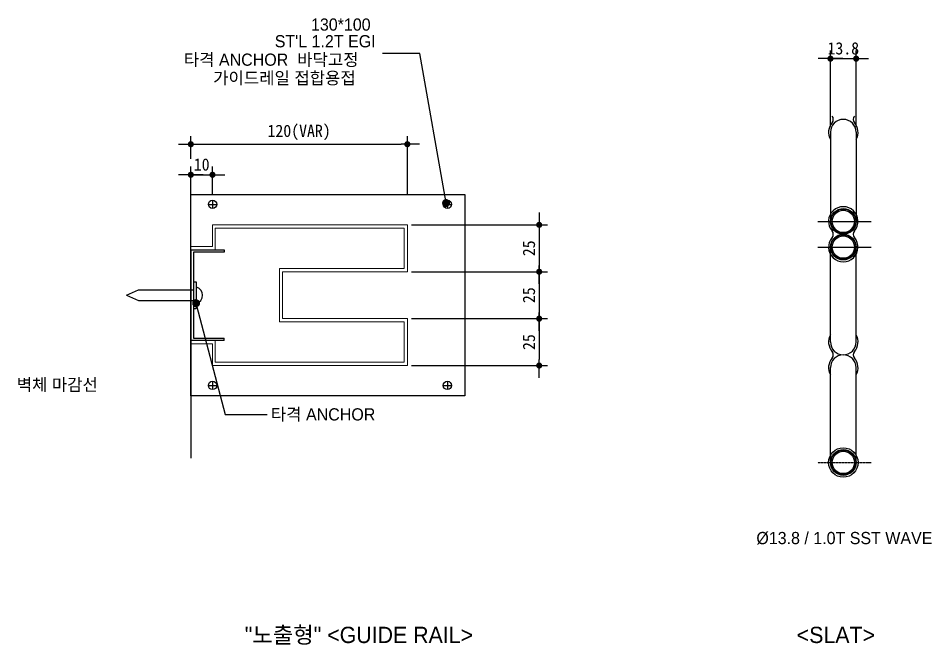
# Model space of a CAD drawing. Header units: millimetres. Extents: x -6941 to 136681, y 2065 to 58366.
# Drawn here: x 128053 to 133655, y 4049 to 7892 of the extents above; entities that cross this region are included whole.
import ezdxf
from ezdxf.enums import TextEntityAlignment as Align

# ---------------------------------------------------------------- set-up
doc = ezdxf.new("R2010")
doc.units = ezdxf.units.MM
doc.header["$LTSCALE"] = 4
doc.header["$MEASUREMENT"] = 0
doc.linetypes.add('CENTER', pattern=[2, 1.25, -0.25, 0.25, -0.25])
doc.layers.get('0').update_dxf_attribs({"linetype": 'CONTINUOUS'})
doc.layers.get('DEFPOINTS').update_dxf_attribs({"linetype": 'CONTINUOUS'})
for name, color, linetype in [('A-DIMS', 7, 'CONTINUOUS'), ('A-MKXS-LEAD', 7, 'CONTINUOUS'), ('A-XXXX-TXT2', 3, 'CONTINUOUS'), ('G', 3, 'CONTINUOUS'), ('SYM', 4, 'CONTINUOUS'), ('도면층1', 4, 'CONTINUOUS'), ('철물', 4, 'CONTINUOUS')]:
    doc.layers.add(name, color=color, linetype=linetype)
doc.layers.add('DJ', color=7, linetype='CONTINUOUS', lineweight=5)
doc.styles.add('HY울릉도L', font='')
doc.styles.add('돋움', font='')
doc.styles.add('돋움체', font='')
doc.styles.get('HY울릉도L').set_extended_font_data('DotumChe')
doc.styles.get('돋움').set_extended_font_data('Dotum')
doc.styles.get('돋움체').set_extended_font_data('DotumChe')
doc.dimstyles.new('CDIM', dxfattribs={"dimtxt": 3, "dimasz": 1.5, "dimexe": 2, "dimexo": 1, "dimgap": 1, "dimtad": 1, "dimdec": 0, "dimrnd": 0.5, "dimzin": 0, "dimdsep": 32, "dimlunit": 6, "dimtxsty": 'HY울릉도L', "dimblk1": '_CIDOT', "dimblk2": '_CIDOT', "dimsah": 1, "dimcen": 5.5, "dimclrd": 2, "dimclre": 2, "dimclrt": 7, "dimadec": 0, "dimazin": 0, "dimtfac": 1, "dimtdec": 0, "dimtix": 1, "dimtmove": 2, "dimatfit": 1, "dimldrblk": '_CIDOT', "dimfxl": 1, "dimtolj": 1, "dimtzin": 0, "dimlwd": -1, "dimarcsym": 0})

# ---------------------------------------------------------------- blocks, each defined once
blk = doc.blocks.new('_CIDOT')
at = {"color": 0, "linetype": 'ByBlock'}
blk.add_line((2, 0), (-1, 0), dxfattribs=at)
at = {"color": 0, "linetype": 'ByBlock', "const_width": 0.5}
blk.add_lwpolyline([(-0.25, 0, 1), (0.25, 0, 1)], format="xyb", close=True, dxfattribs=at)
blk = doc.blocks.new('*D162')
at = {"layer": 'A-DIMS', "lineweight": -2, "transparency": 16777216}
for p, q in [((133033.5, 7227.1), (133033.5, 7693.9)), ((133191.2, 7227.1), (133191.2, 7693.9))]:
    blk.add_line(p, q, dxfattribs=at)
at = {"layer": 'A-DIMS', "transparency": 16777216}
for p, q in [((132996, 7643.9), (132958.5, 7643.9)), ((133033.5, 7643.9), (133191.2, 7643.9)), ((133228.7, 7643.9), (133266.2, 7643.9))]:
    blk.add_line(p, q, dxfattribs=at)
at = {"layer": 'DEFPOINTS', "color": 0, "transparency": 16777216}
for p in [(133191.2, 7643.9), (133033.5, 7202.1), (133191.2, 7202.1)]:
    blk.add_point(p, dxfattribs=at)
at = {"layer": 'A-DIMS', "transparency": 16777216, "xscale": 37.5, "yscale": 37.5, "zscale": 37.5}
blk.add_blockref('_CIDOT', (133033.5, 7643.9), dxfattribs=at)
at = {"layer": 'A-DIMS', "transparency": 16777216, "xscale": 37.5, "yscale": 37.5, "zscale": 37.5, "rotation": 180}
blk.add_blockref('_CIDOT', (133191.2, 7643.9), dxfattribs=at)
at = {"layer": 'A-DIMS', "color": 3, "transparency": 16777216, "insert": (133112.3, 7706.5), "char_height": 75, "attachment_point": 5, "style": '돋움체'}
blk.add_mtext('\\A1;13.8', dxfattribs=at)
blk = doc.blocks.new('*D163')
at = {"layer": 'A-DIMS', "lineweight": -2, "transparency": 16777216}
for p, q in [((129111.2, 7029.2), (129111.2, 7168.9)), ((130439, 6806.3), (130439, 7168.9))]:
    blk.add_line(p, q, dxfattribs=at)
at = {"layer": 'A-DIMS', "transparency": 16777216}
blk.add_line((129148.7, 7118.9), (130401.5, 7118.9), dxfattribs=at)
at = {"layer": 'DEFPOINTS', "color": 0, "transparency": 16777216}
for p in [(130439, 7118.9), (129111.2, 7004.2), (130439, 6781.3)]:
    blk.add_point(p, dxfattribs=at)
at = {"layer": 'A-DIMS', "transparency": 16777216, "xscale": 37.5, "yscale": 37.5, "zscale": 37.5, "rotation": 180}
blk.add_blockref('_CIDOT', (129111.2, 7118.9), dxfattribs=at)
at = {"layer": 'A-DIMS', "transparency": 16777216, "xscale": 37.5, "yscale": 37.5, "zscale": 37.5}
blk.add_blockref('_CIDOT', (130439, 7118.9), dxfattribs=at)
at = {"layer": 'A-DIMS', "color": 3, "transparency": 16777216, "insert": (129775.1, 7191.1), "char_height": 75, "attachment_point": 5, "style": '돋움체'}
blk.add_mtext('\\A1;120(VAR)', dxfattribs=at)
blk = doc.blocks.new('*D164')
at = {"layer": 'A-DIMS', "lineweight": -2, "transparency": 16777216}
for p, q in [((129111.2, 6806.3), (129111.2, 6981.5)), ((129244, 6806.3), (129244, 6981.5))]:
    blk.add_line(p, q, dxfattribs=at)
at = {"layer": 'A-DIMS', "transparency": 16777216}
for p, q in [((129073.7, 6931.5), (129036.2, 6931.5)), ((129111.2, 6931.5), (129244, 6931.5)), ((129281.5, 6931.5), (129319, 6931.5))]:
    blk.add_line(p, q, dxfattribs=at)
at = {"layer": 'DEFPOINTS', "color": 0, "transparency": 16777216}
for p in [(129244, 6931.5), (129111.2, 6781.3), (129244, 6781.3)]:
    blk.add_point(p, dxfattribs=at)
at = {"layer": 'A-DIMS', "transparency": 16777216, "xscale": 37.5, "yscale": 37.5, "zscale": 37.5}
blk.add_blockref('_CIDOT', (129111.2, 6931.5), dxfattribs=at)
at = {"layer": 'A-DIMS', "transparency": 16777216, "xscale": 37.5, "yscale": 37.5, "zscale": 37.5, "rotation": 180}
blk.add_blockref('_CIDOT', (129244, 6931.5), dxfattribs=at)
at = {"layer": 'A-DIMS', "color": 3, "transparency": 16777216, "insert": (129177.6, 6994), "char_height": 75, "attachment_point": 5, "style": '돋움체'}
blk.add_mtext('\\A1;10', dxfattribs=at)
blk = doc.blocks.new('*D165')
at = {"layer": 'A-DIMS', "lineweight": -2, "transparency": 16777216}
for p, q in [((130464, 6624.4), (131297.4, 6624.4)), ((130464, 6336.8), (131297.4, 6336.8))]:
    blk.add_line(p, q, dxfattribs=at)
at = {"layer": 'A-DIMS', "transparency": 16777216}
blk.add_line((131247.4, 6586.9), (131247.4, 6374.3), dxfattribs=at)
at = {"layer": 'DEFPOINTS', "color": 0, "transparency": 16777216}
for p in [(130439, 6624.4), (130439, 6336.8), (131247.4, 6336.8)]:
    blk.add_point(p, dxfattribs=at)
at = {"layer": 'A-DIMS', "transparency": 16777216, "xscale": 37.5, "yscale": 37.5, "zscale": 37.5}
for p, rotation in [((131247.4, 6624.4), 90), ((131247.4, 6336.8), 270)]:
    blk.add_blockref('_CIDOT', p, dxfattribs=dict(at, rotation=rotation))
at = {"layer": 'A-DIMS', "color": 3, "transparency": 16777216, "insert": (131184.9, 6480.6), "char_height": 75, "attachment_point": 5, "rotation": 90, "style": '돋움체'}
blk.add_mtext('\\A1;25', dxfattribs=at)
blk = doc.blocks.new('*D166')
at = {"layer": 'A-DIMS', "lineweight": -2, "transparency": 16777216}
for p, q in [((130464, 6336.8), (131297.4, 6336.8)), ((130464, 6049.1), (131297.4, 6049.1))]:
    blk.add_line(p, q, dxfattribs=at)
at = {"layer": 'A-DIMS', "transparency": 16777216}
blk.add_line((131247.4, 6299.3), (131247.4, 6086.6), dxfattribs=at)
at = {"layer": 'DEFPOINTS', "color": 0, "transparency": 16777216}
for p in [(130439, 6336.8), (130439, 6049.1), (131247.4, 6049.1)]:
    blk.add_point(p, dxfattribs=at)
at = {"layer": 'A-DIMS', "transparency": 16777216, "xscale": 37.5, "yscale": 37.5, "zscale": 37.5}
for p, rotation in [((131247.4, 6336.8), 90), ((131247.4, 6049.1), 270)]:
    blk.add_blockref('_CIDOT', p, dxfattribs=dict(at, rotation=rotation))
at = {"layer": 'A-DIMS', "color": 3, "transparency": 16777216, "insert": (131184.9, 6192.9), "char_height": 75, "attachment_point": 5, "rotation": 90, "style": '돋움체'}
blk.add_mtext('\\A1;25', dxfattribs=at)
blk = doc.blocks.new('*D167')
at = {"layer": 'A-DIMS', "lineweight": -2, "transparency": 16777216}
for p, q in [((130464, 6049.1), (131297.4, 6049.1)), ((130464, 5761.4), (131297.4, 5761.4))]:
    blk.add_line(p, q, dxfattribs=at)
at = {"layer": 'A-DIMS', "transparency": 16777216}
blk.add_line((131247.4, 6011.6), (131247.4, 5798.9), dxfattribs=at)
at = {"layer": 'DEFPOINTS', "color": 0, "transparency": 16777216}
for p in [(130439, 6049.1), (130439, 5761.4), (131247.4, 5761.4)]:
    blk.add_point(p, dxfattribs=at)
at = {"layer": 'A-DIMS', "transparency": 16777216, "xscale": 37.5, "yscale": 37.5, "zscale": 37.5}
for p, rotation in [((131247.4, 6049.1), 90), ((131247.4, 5761.4), 270)]:
    blk.add_blockref('_CIDOT', p, dxfattribs=dict(at, rotation=rotation))
at = {"layer": 'A-DIMS', "color": 3, "transparency": 16777216, "insert": (131184.9, 5905.2), "char_height": 75, "attachment_point": 5, "rotation": 90, "style": '돋움체'}
blk.add_mtext('\\A1;25', dxfattribs=at)

msp = doc.modelspace()

# ---------------------------------------------------------------- linework, layer by layer
at = {"linetype": 'Continuous'}
for p, q in [((130515.07, 7675.24), (130286.2, 7675.24)), ((130676.44, 6758.43), (130515.07, 7675.24)), ((129135.59, 6167.5), (129321.12, 5460.08)), ((129321.12, 5460.08), (129578.68, 5460.08))]:
    msp.add_line(p, q, dxfattribs=at)
at = {"linetype": 'Continuous', "const_width": 24.27}
for points in [[(130688.57, 6758.43, -1), (130664.3, 6758.43, -1)], [(129155.77, 6143.37, -1), (129131.5, 6143.37, -1)]]:
    msp.add_lwpolyline(points, format="xyb", close=True, dxfattribs=at)
at = {"layer": 'A-MKXS-LEAD'}
msp.add_lwpolyline([(129111.19, 5323.15, 0, 25, 0), (129036.19, 5323.15, 0, 0, 0), (128377.84, 5323.15, 0, 0, 0), (128377.84, 5558.48, 0, 0, 0)], format="xyseb", dxfattribs=at)
at = {"layer": 'DJ', "color": 6}
for p, q in [((130438.99, 6624.45), (129243.97, 6624.45)), ((129243.97, 6624.45), (129243.97, 6491.67)), ((130438.99, 6624.45), (130438.99, 6336.76)), ((130438.99, 6624.45), (130438.99, 6336.76)), ((130419.07, 6604.53), (129260.34, 6604.53)), ((129260.34, 6604.53), (129260.34, 6491.67)), ((130419.07, 6604.53), (130419.07, 6356.67)), ((129243.97, 6491.67), (129111.19, 6491.67)), ((129243.97, 6471.75), (129111.19, 6471.75)), ((129260.34, 6491.67), (129260.34, 6471.75)), ((129674, 6356.67), (129654.08, 6356.67)), ((129654.08, 6336.76), (129654.08, 6356.67)), ((129654.08, 6336.76), (129654.08, 6049.07)), ((130139.99, 6356.67), (129674, 6356.67)), ((130120.07, 6336.76), (129674, 6336.76)), ((129674, 6336.76), (129674, 6049.07)), ((130438.99, 6336.76), (130120.07, 6336.76)), ((130419.07, 6356.67), (130139.99, 6356.67)), ((129654.08, 6049.07), (129654.08, 6029.15)), ((129674, 6029.15), (129654.08, 6029.15)), ((130438.99, 6049.07), (129674, 6049.07)), ((130419.07, 6029.15), (129674, 6029.15)), ((130419.07, 6029.15), (130419.07, 5781.29)), ((130438.99, 6049.07), (130438.99, 5761.38)), ((130438.99, 6049.07), (130438.99, 5761.38)), ((129111.19, 5914.07), (129260.34, 5914.07)), ((129243.97, 5894.16), (129111.19, 5894.16)), ((129243.97, 5894.16), (129243.97, 5761.38)), ((129260.34, 5910.09), (129260.34, 5914.07)), ((129260.34, 5910.09), (129260.34, 5781.29)), ((130419.07, 5781.29), (129260.34, 5781.29)), ((130438.99, 5761.38), (129243.97, 5761.38))]:
    msp.add_line(p, q, dxfattribs=at)
at = {"layer": 'G'}
for p, q in [((129111.19, 6471.75), (129111.19, 6765.27)), ((129111.19, 5914.07), (129111.19, 5193.66))]:
    msp.add_line(p, q, dxfattribs=at)
at = {"layer": 'SYM'}
for p, q in [((133033.46, 7192.42), (133033.46, 6645.42)), ((133191.22, 7192.42), (133191.22, 6645.42)), ((133033.46, 5906.1), (133033.46, 6487.67)), ((133191.22, 5906.1), (133191.22, 6487.67)), ((133033.46, 5166.77), (133033.46, 5748.34)), ((133191.22, 5166.77), (133191.22, 5748.34))]:
    msp.add_line(p, q, dxfattribs=at)
for centre, radius in [((133112.34, 6645.42), 78.88), ((133112.34, 6487.67), 78.88), ((133112.34, 5166.77), 90.28), ((133112.34, 5166.77), 78.88)]:
    msp.add_circle(centre, radius, dxfattribs=at)
for centre, radius, start, end in [((133020.08, 7271.3), 31.1, 319.47181, 40.52819), ((133020.08, 7271.3), 31.1, 319.47181, 40.52819), ((133204.6, 7271.3), 31.1, 139.47181, 220.52819), ((133204.6, 7271.3), 31.1, 139.47181, 220.52819), ((133112.34, 7192.42), 90.28, 139.47181, 209.11037), ((133112.34, 7192.42), 90.28, 139.47181, 209.11037), ((133112.34, 7192.42), 78.88, 0, 180), ((133112.34, 7192.42), 78.88, 0, 180), ((133112.34, 7192.42), 90.28, 330.88963, 40.52819), ((133112.34, 7192.42), 90.28, 330.88963, 40.52819), ((133112.34, 6645.42), 90.28, 319.47181, 220.52819), ((133020.08, 6566.55), 31.1, 319.47181, 40.52819), ((133204.6, 6566.55), 31.1, 139.47181, 220.52819), ((133112.34, 6487.67), 90.28, 139.47181, 40.52819), ((133112.34, 5906.1), 90.28, 150.88963, 220.52819), ((133112.34, 5906.1), 90.28, 319.47181, 29.11037), ((133112.34, 5906.1), 78.88, 180, 0), ((133112.34, 5748.34), 78.88, 0, 180), ((133020.08, 5827.22), 31.1, 319.47181, 40.52819), ((133204.6, 5827.22), 31.1, 139.47181, 220.52819), ((133112.34, 5748.34), 90.28, 139.47181, 209.11037), ((133112.34, 5748.34), 90.28, 330.88963, 40.52819)]:
    msp.add_arc(centre, radius, start, end, dxfattribs=at)
at = {"layer": '도면층1', "color": 0, "linetype": 'Continuous'}
for p, q in [((129218.94, 6750.14), (129269.96, 6750.14)), ((129244.45, 6775.65), (129244.45, 6724.63)), ((129127.12, 6275.49), (129127.12, 6110.33)), ((129127.12, 6275.49), (129143.64, 6275.49)), ((129143.64, 6275.49), (129143.64, 6110.33)), ((129127.12, 6110.33), (129143.64, 6110.33)), ((129244.45, 5664.62), (129244.45, 5613.6)), ((129218.94, 5639.11), (129269.96, 5639.11))]:
    msp.add_line(p, q, dxfattribs=at)
at = {"layer": '도면층1'}
for p, q in [((130658.95, 6750.14), (130709.97, 6750.14)), ((130684.46, 6775.65), (130684.46, 6724.63)), ((130684.46, 5664.62), (130684.46, 5613.6)), ((130658.95, 5639.11), (130709.97, 5639.11))]:
    msp.add_line(p, q, dxfattribs=at)
at = {"layer": '도면층1', "color": 1}
for p, q in [((132955.63, 6645.42), (133282.48, 6645.42)), ((132955.63, 6487.67), (133282.48, 6487.67)), ((132955.63, 6487.67), (133282.48, 6487.67)), ((128716.76, 6192.91), (128791.03, 6225.94)), ((128791.03, 6225.94), (129127.12, 6225.94)), ((128716.76, 6192.91), (128791.03, 6159.88)), ((128791.03, 6159.88), (129127.12, 6159.88))]:
    msp.add_line(p, q, dxfattribs=at)
at = {"layer": '도면층1', "color": 1, "linetype": 'CENTER', "ltscale": 0.2}
for p, q in [((132955.63, 6487.67), (133282.48, 6487.67)), ((132955.63, 5166.77), (133282.48, 5166.77))]:
    msp.add_line(p, q, dxfattribs=at)
at = {"layer": '도면층1', "color": 3}
msp.add_line((133118.04, 5097.06), (133106.64, 5097.06), dxfattribs=at)
at = {"layer": '도면층1', "color": 6}
msp.add_lwpolyline([(129111.19, 6809.53), (130791.9, 6809.53), (130791.9, 5576.3), (129111.19, 5576.3)], close=True, dxfattribs=at)
at = {"layer": '도면층1', "linetype": 'Continuous', "const_width": 8.3}
msp.add_lwpolyline([(130672.29, 6758.43, 1), (130680.59, 6758.43, 1)], format="xyb", close=True, dxfattribs=at)
at = {"layer": '도면층1', "color": 0, "linetype": 'Continuous'}
for centre in [(129244.45, 6750.14), (129244.45, 5639.11)]:
    msp.add_circle(centre, 25.51, dxfattribs=at)
at = {"layer": '도면층1'}
for centre in [(130684.46, 6750.14), (130684.46, 5639.11)]:
    msp.add_circle(centre, 25.51, dxfattribs=at)
at = {"layer": '도면층1', "color": 5}
for centre, radius in [((133112.34, 6645.42), 76.03), ((133112.34, 6645.42), 76.03), ((133112.34, 6645.42), 68.43), ((133112.34, 6645.42), 68.43), ((133112.34, 6487.67), 76.03), ((133112.34, 6487.67), 76.03), ((133112.34, 6487.67), 68.43), ((133112.34, 6487.67), 68.43)]:
    msp.add_circle(centre, radius, dxfattribs=at)
at = {"layer": '도면층1', "color": 1}
for centre, radius in [((133112.34, 6645.42), 76.03), ((133112.34, 6645.42), 68.43), ((133112.34, 6487.67), 76.03), ((133112.34, 6487.67), 68.43), ((133112.34, 5166.77), 76.03), ((133112.34, 5166.77), 68.43)]:
    msp.add_circle(centre, radius, dxfattribs=at)
at = {"layer": '도면층1', "color": 2}
msp.add_circle((133112.34, 6487.67), 78.88, dxfattribs=at)
at = {"layer": '도면층1', "color": 0, "linetype": 'Continuous'}
msp.add_arc((129132.6, 6192.91), 50.76, 282.55727, 77.44273, dxfattribs=at)
at = {"layer": '철물', "color": 2, "ltscale": 10}
for p, q in [((129111.19, 6471.75), (129111.19, 5914.07)), ((129111.19, 6471.75), (129315.67, 6471.75)), ((129127.12, 6455.82), (129127.12, 5930.01)), ((129315.67, 6455.82), (129127.12, 6455.82)), ((129315.67, 6471.75), (129315.67, 6455.82)), ((129315.67, 5914.07), (129111.19, 5914.07)), ((129127.12, 5930.01), (129315.67, 5930.01)), ((129315.67, 5914.07), (129315.67, 5930.01))]:
    msp.add_line(p, q, dxfattribs=at)

# ---------------------------------------------------------------- texts
at = {"layer": 'A-XXXX-TXT2', "style": '돋움'}
for s, p in [('130*100 ', (129848.02, 7815.45, 0)), ("ST'L 1.2T EGI ", (129625.76, 7713.13, 0)), ('타격 ANCHOR  바닥고정 ', (129068.02, 7600.1, 0)), (' 가이드레일 접합용접', (129220.77, 7487.32, 0)), ('벽체 마감선', (128043.32, 5606.5)), ('타격 ANCHOR', (129601.99, 5424.3))]:
    msp.add_text(s, height=75, dxfattribs=at).set_placement(p)
for s, height, p in [('Ø13.8 / 1.0T SST WAVE', 75, (133119.06, 4703.2)), ('"노출형" <GUIDE RAIL>', 100, (130141.86, 4109.15)), ('<SLAT>', 100, (133066.86, 4109.15))]:
    msp.add_text(s, height=height, dxfattribs=at).set_placement(p, align=Align.MIDDLE_CENTER)

# ---------------------------------------------------------------- dimensions: what is measured, and where the dimension line sits
at = {"layer": 'A-DIMS'}
for base, p1, p2, text, picture, middle in [((133191.22, 7643.91), (133033.46, 7202.1), (133191.22, 7202.1), '13.8', '*D162', (133112.34, 7706.46)), ((130438.99, 7118.88), (129111.19, 7004.17), (130438.99, 6781.34), '120(VAR)', '*D163', (129775.09, 7191.06)), ((129243.97, 6931.46), (129111.19, 6781.34), (129243.97, 6781.34), '10', '*D164', (129177.58, 6994.01))]:
    dim = msp.add_linear_dim(base=base, p1=p1, p2=p2, text=text, dimstyle='CDIM', override={"dimscale": 25, "dimtxsty": '돋움체', "dimclrd": 256, "dimclre": 256, "dimclrt": 3}, dxfattribs=at)
    dim.commit()
    dim.dimension.update_dxf_attribs({"geometry": picture, "text_midpoint": middle})
for base, p1, p2, picture, middle in [((131247.41, 6336.76), (130438.99, 6624.45), (130438.99, 6336.76), '*D165', (131184.86, 6480.6)), ((131247.41, 6049.07), (130438.99, 6336.76), (130438.99, 6049.07), '*D166', (131184.86, 6192.91)), ((131247.41, 5761.38), (130438.99, 6049.07), (130438.99, 5761.38), '*D167', (131184.86, 5905.22))]:
    dim = msp.add_linear_dim(base=base, p1=p1, p2=p2, angle=90, text='25', dimstyle='CDIM', override={"dimscale": 25, "dimtxsty": '돋움체', "dimclrd": 256, "dimclre": 256, "dimclrt": 3}, dxfattribs=at)
    dim.commit()
    dim.dimension.update_dxf_attribs({"geometry": picture, "text_midpoint": middle})

doc.saveas('drawing.dxf')
